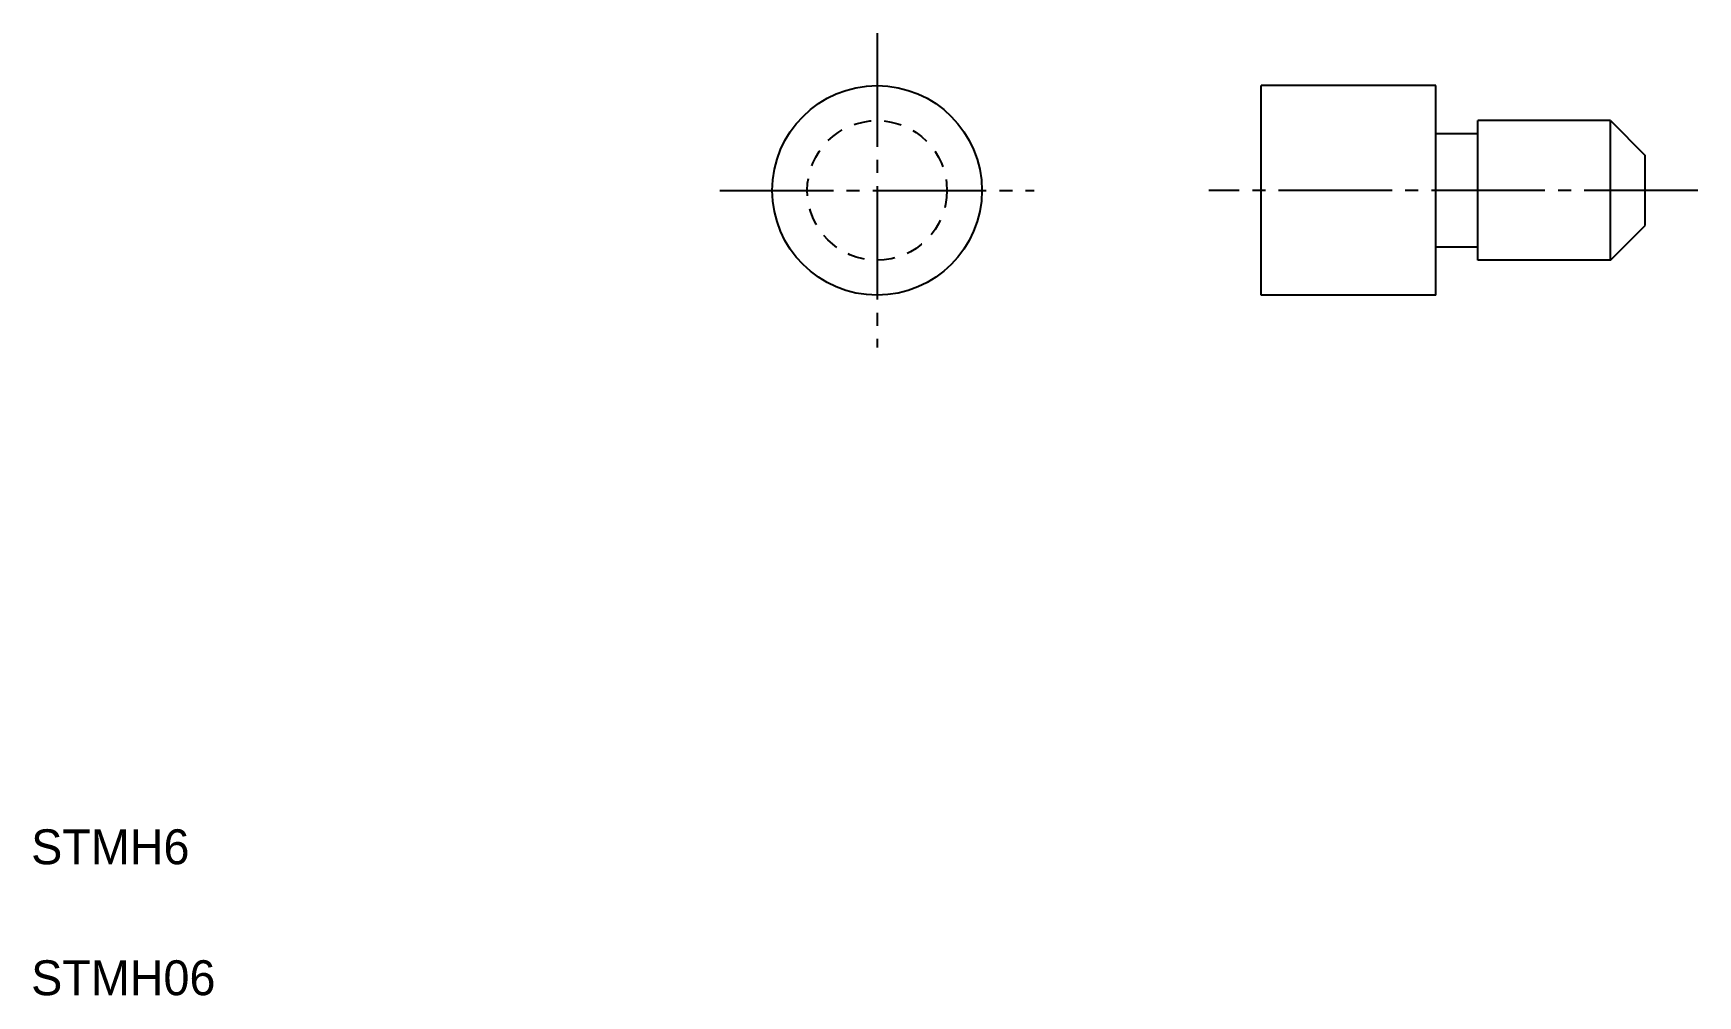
# Model space of a CAD drawing. Extents: x 2.6 to 50.2, y 2.5 to 30.
import ezdxf

# ---------------------------------------------------------------- set-up
doc = ezdxf.new("R2010")
doc.units = 0
doc.header["$LTSCALE"] = 0.25
doc.linetypes.add('CENTER', pattern=[17.5, 13, -1.5, 1.5, -1.5])
doc.linetypes.add('DASHED', pattern=[3.5, 2, -1.5])
doc.layers.get('0').update_dxf_attribs({"linetype": 'CONTINUOUS'})
doc.layers.add('CENTER', color=1, linetype='CENTER')

msp = doc.modelspace()

# ---------------------------------------------------------------- linework, layer by layer
at = {"color": 7, "linetype": 'CONTINUOUS'}
for p, q in [((42.717, 28.544), (37.717, 28.544)), ((37.717, 22.544), (37.717, 28.544)), ((42.717, 22.544), (42.717, 28.544)), ((43.917, 27.165), (42.717, 27.165)), ((47.717, 27.544), (43.917, 27.544)), ((43.917, 23.544), (43.917, 27.544)), ((47.717, 27.544), (48.717, 26.544)), ((47.717, 23.544), (47.717, 27.544)), ((48.717, 24.544), (48.717, 26.544)), ((47.717, 23.544), (48.717, 24.544)), ((43.917, 23.923), (42.717, 23.923)), ((47.717, 23.544), (43.917, 23.544)), ((42.717, 22.544), (37.717, 22.544))]:
    msp.add_line(p, q, dxfattribs=at)
for p, q in [((43.917, 25.544), (43.917, 25.544)), ((43.917, 24.544), (43.917, 24.544))]:
    msp.add_line(p, q)
msp.add_circle((26.721, 25.544), 3, dxfattribs=at)
at = {"color": 3, "linetype": 'DASHED'}
msp.add_circle((26.721, 25.544), 2, dxfattribs=at)
at = {"layer": 'CENTER', "color": 1, "linetype": 'CENTER'}
for p, q in [((26.721, 30.044), (26.721, 21.044)), ((22.221, 25.544), (31.221, 25.544)), ((50.217, 25.544), (36.217, 25.544))]:
    msp.add_line(p, q, dxfattribs=at)

# ---------------------------------------------------------------- texts
for s, p in [('STMH6', (2.5, 6.25)), ('STMH06', (2.5, 2.5))]:
    msp.add_text(s, height=1).set_placement(p)

doc.saveas('drawing.dxf')
